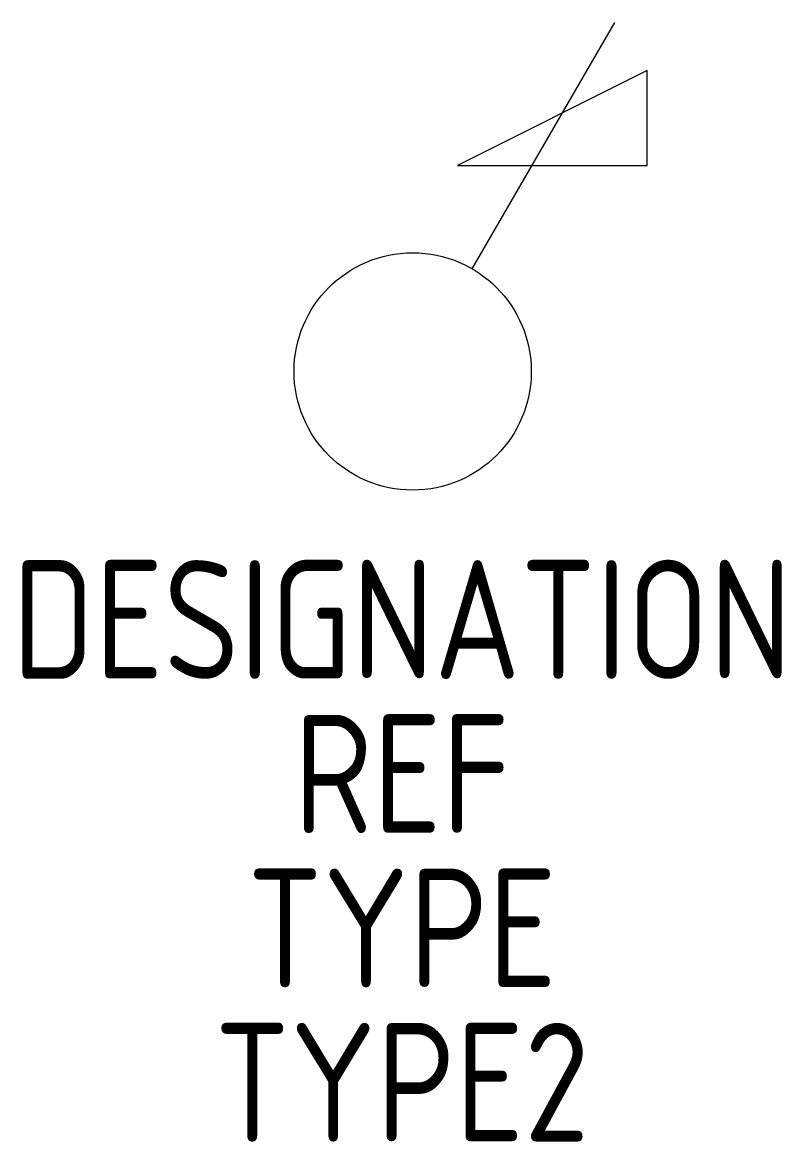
# Model space of a CAD drawing. Header units: millimetres. Extents: x -8.2 to 7.8, y -16.2 to 7.4.
import ezdxf
from ezdxf.enums import TextEntityAlignment as Align

# ---------------------------------------------------------------- set-up
doc = ezdxf.new("R2010")
doc.units = ezdxf.units.MM
for name, color, linetype in [('SYMB_FIL_FIN', 1, 'Continuous'), ('SYMB_TXT_NOM', 3, 'Continuous'), ('SYMBOLE', 3, 'Continuous')]:
    doc.layers.add(name, color=color, linetype=linetype)
doc.styles.add('NET2_5', font='isocp.shx', dxfattribs={"width": 0.9, "height": 2.5})

msp = doc.modelspace()

# ---------------------------------------------------------------- linework, layer by layer
at = {"layer": 'SYMB_FIL_FIN'}
for p, q in [((4.943, 6.34), (0.943, 4.34)), ((4.943, 4.34), (4.943, 6.34)), ((0.943, 4.34), (4.943, 4.34))]:
    msp.add_line(p, q, dxfattribs=at)
at = {"layer": 'SYMBOLE'}
msp.add_line((1.254, 2.163), (4.263, 7.354), dxfattribs=at)
msp.add_circle((0, 0), 2.5, dxfattribs=at)

# ---------------------------------------------------------------- texts
at = {"layer": 'SYMB_TXT_NOM', "style": 'NET2_5', "width": 0.9, "flags": 8}
for tag, text, p in [('DESIGNATION', 'S?', (-0.225, -6.474)), ('REF', '', (-0.225, -9.724)), ('TYPE', '', (-0.225, -12.974)), ('TYPE2', '', (-0.225, -16.224))]:
    msp.add_attdef(tag, text=text, height=2.5, dxfattribs=at).set_placement(p, align=Align.CENTER)

doc.saveas('drawing.dxf')
